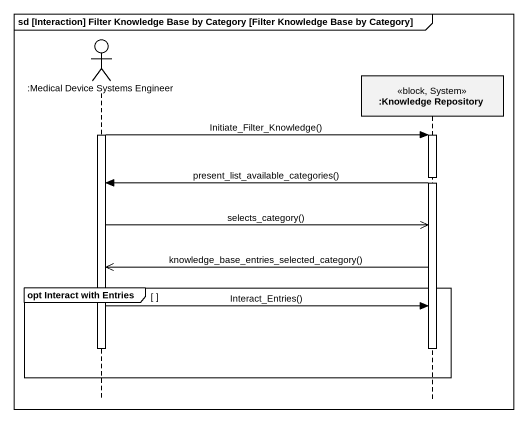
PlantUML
@startuml
mainframe sd [Interaction] Filter Knowledge Base by Category [Filter Knowledge Base by Category]
hide footbox
actor ":Medical Device Systems Engineer" as Medical_Device_Systems
participant ":Knowledge Repository" as Knowledge_Repository <<block, System>>

activate Medical_Device_Systems
Medical_Device_Systems -> Knowledge_Repository : Initiate_Filter_Knowledge()
activate Knowledge_Repository
Knowledge_Repository -> Medical_Device_Systems : present_list_available_categories()
Medical_Device_Systems ->> Knowledge_Repository : selects_category()
Knowledge_Repository ->> Medical_Device_Systems : knowledge_base_entries_selected_category()
group opt Interact with Entries [ ]
  Medical_Device_Systems -> Knowledge_Repository : Interact_Entries()
  deactivate Medical_Device_Systems
  deactivate Knowledge_Repository
end
@enduml
